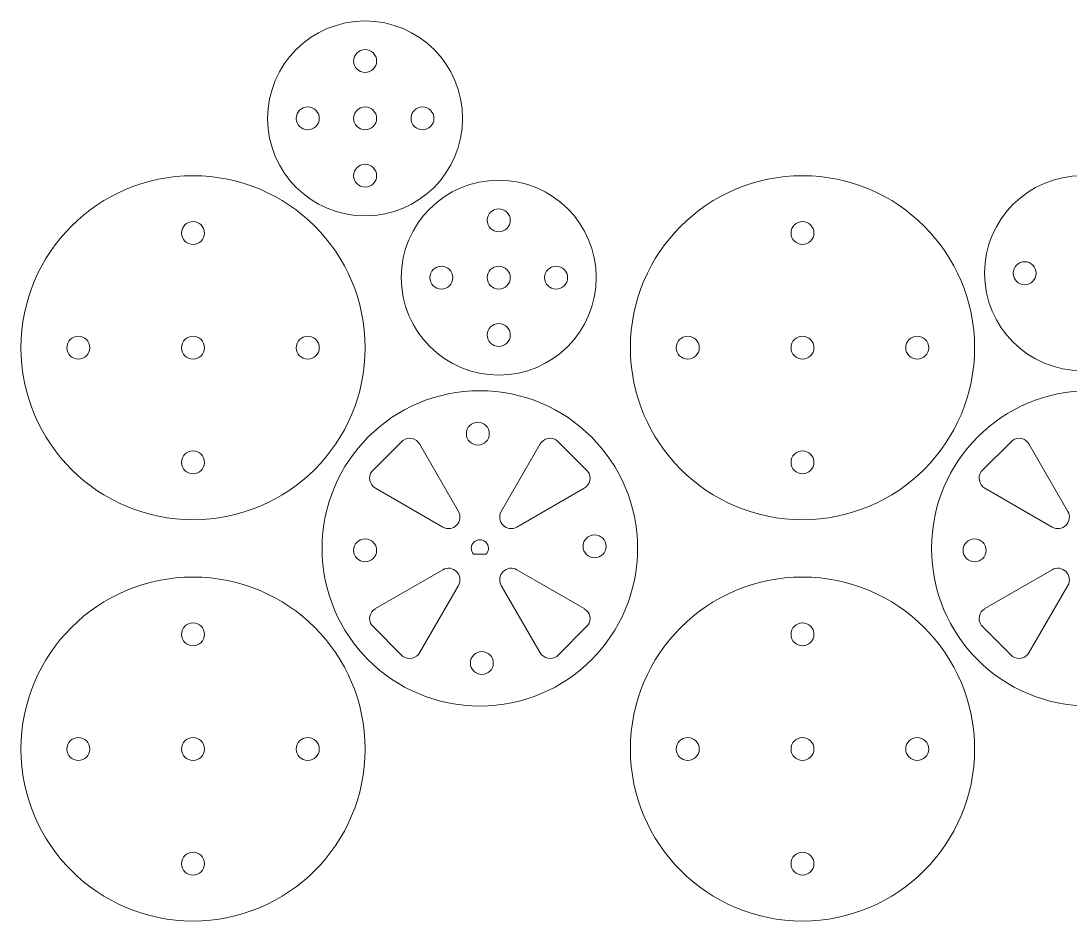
# Model space of a CAD drawing. Header units: millimetres. Extents: x 0 to 364, y 0 to 157.
# Drawn here: x 0 to 182.9, y 0 to 157 of the extents above; entities that cross this region are included whole.
import ezdxf

# ---------------------------------------------------------------- set-up
doc = ezdxf.new("R2010")
doc.units = ezdxf.units.MM
doc.layers.add('layer 1', color=1, linetype='Continuous', lineweight=0)

msp = doc.modelspace()

# ---------------------------------------------------------------- linework, layer by layer
at = {"layer": 'layer 1', "lineweight": 0}
for p, q in [((61.16, 78.4), (66.6, 83.84)), ((76.27, 71.46), (69.49, 83.21)), ((83.73, 71.46), (90.51, 83.21)), ((93.4, 83.84), (98.84, 78.4)), ((167.41, 78.4), (172.85, 83.84)), ((182.52, 71.46), (175.74, 83.21)), ((73.54, 68.73), (61.79, 75.51)), ((86.46, 68.73), (98.21, 75.51)), ((179.79, 68.73), (168.04, 75.51)), ((78.88, 64), (81.12, 64)), ((73.54, 61.27), (61.79, 54.49)), ((86.46, 61.27), (98.21, 54.49)), ((179.79, 61.27), (168.04, 54.49)), ((76.27, 58.54), (69.49, 46.79)), ((83.73, 58.54), (90.51, 46.79)), ((182.52, 58.54), (175.74, 46.79)), ((66.6, 46.16), (61.16, 51.6)), ((93.4, 46.16), (98.84, 51.6)), ((172.85, 46.16), (167.41, 51.6))]:
    msp.add_line(p, q, dxfattribs=at)
for centre, radius in [((60, 140), 17), ((60, 150), 2), ((50, 140), 2), ((60, 140), 2), ((70, 140), 2), ((60, 130), 2), ((30, 100), 30), ((136.25, 100), 30), ((185, 113), 17), ((83.3, 112.23), 17), ((83.3, 122.23), 2), ((30, 120), 2), ((30, 120), 2), ((136.25, 120), 2), ((136.25, 120), 2), ((73.3, 112.23), 2), ((83.3, 112.23), 2), ((93.3, 112.23), 2), ((175, 113), 2), ((83.3, 102.23), 2), ((10, 100), 2), ((10, 100), 2), ((30, 100), 2), ((50, 100), 2), ((50, 100), 2), ((116.25, 100), 2), ((116.25, 100), 2), ((136.25, 100), 2), ((156.25, 100), 2), ((156.25, 100), 2), ((80, 65), 27.5), ((186.25, 65), 27.5), ((79.65, 85), 2), ((30, 80), 2), ((30, 80), 2), ((136.25, 80), 2), ((136.25, 80), 2), ((60, 64.65), 2), ((100, 65.35), 2), ((166.25, 64.65), 2), ((30, 30), 30), ((136.25, 30), 30), ((30, 50), 2), ((30, 50), 2), ((136.25, 50), 2), ((136.25, 50), 2), ((80.35, 45), 2), ((10, 30), 2), ((10, 30), 2), ((30, 30), 2), ((50, 30), 2), ((50, 30), 2), ((116.25, 30), 2), ((116.25, 30), 2), ((136.25, 30), 2), ((156.25, 30), 2), ((156.25, 30), 2), ((30, 10), 2), ((30, 10), 2), ((136.25, 10), 2), ((136.25, 10), 2)]:
    msp.add_circle(centre, radius, dxfattribs=at)
for centre, radius, start, end in [((67.75, 82.21), 2, 30, 125.4335), ((92.25, 82.21), 2, 54.5665, 150), ((174, 82.21), 2, 30, 125.4335), ((62.79, 77.25), 2, 144.5665, 240), ((97.21, 77.25), 2, 300, 35.4335), ((169.04, 77.25), 2, 144.5665, 240), ((74.54, 70.46), 2, 240, 30), ((85.46, 70.46), 2, 150, 300), ((180.79, 70.46), 2, 240, 30), ((80, 65), 1.5, 318.1897, 221.8103), ((74.54, 59.54), 2, 330, 120), ((85.46, 59.54), 2, 60, 210), ((180.79, 59.54), 2, 330, 120), ((62.79, 52.75), 2, 120, 215.4335), ((97.21, 52.75), 2, 324.5665, 60), ((169.04, 52.75), 2, 120, 215.4335), ((67.75, 47.79), 2, 234.5665, 330), ((92.25, 47.79), 2, 210, 305.4335), ((174, 47.79), 2, 234.5665, 330)]:
    msp.add_arc(centre, radius, start, end, dxfattribs=at)

doc.saveas('drawing.dxf')
